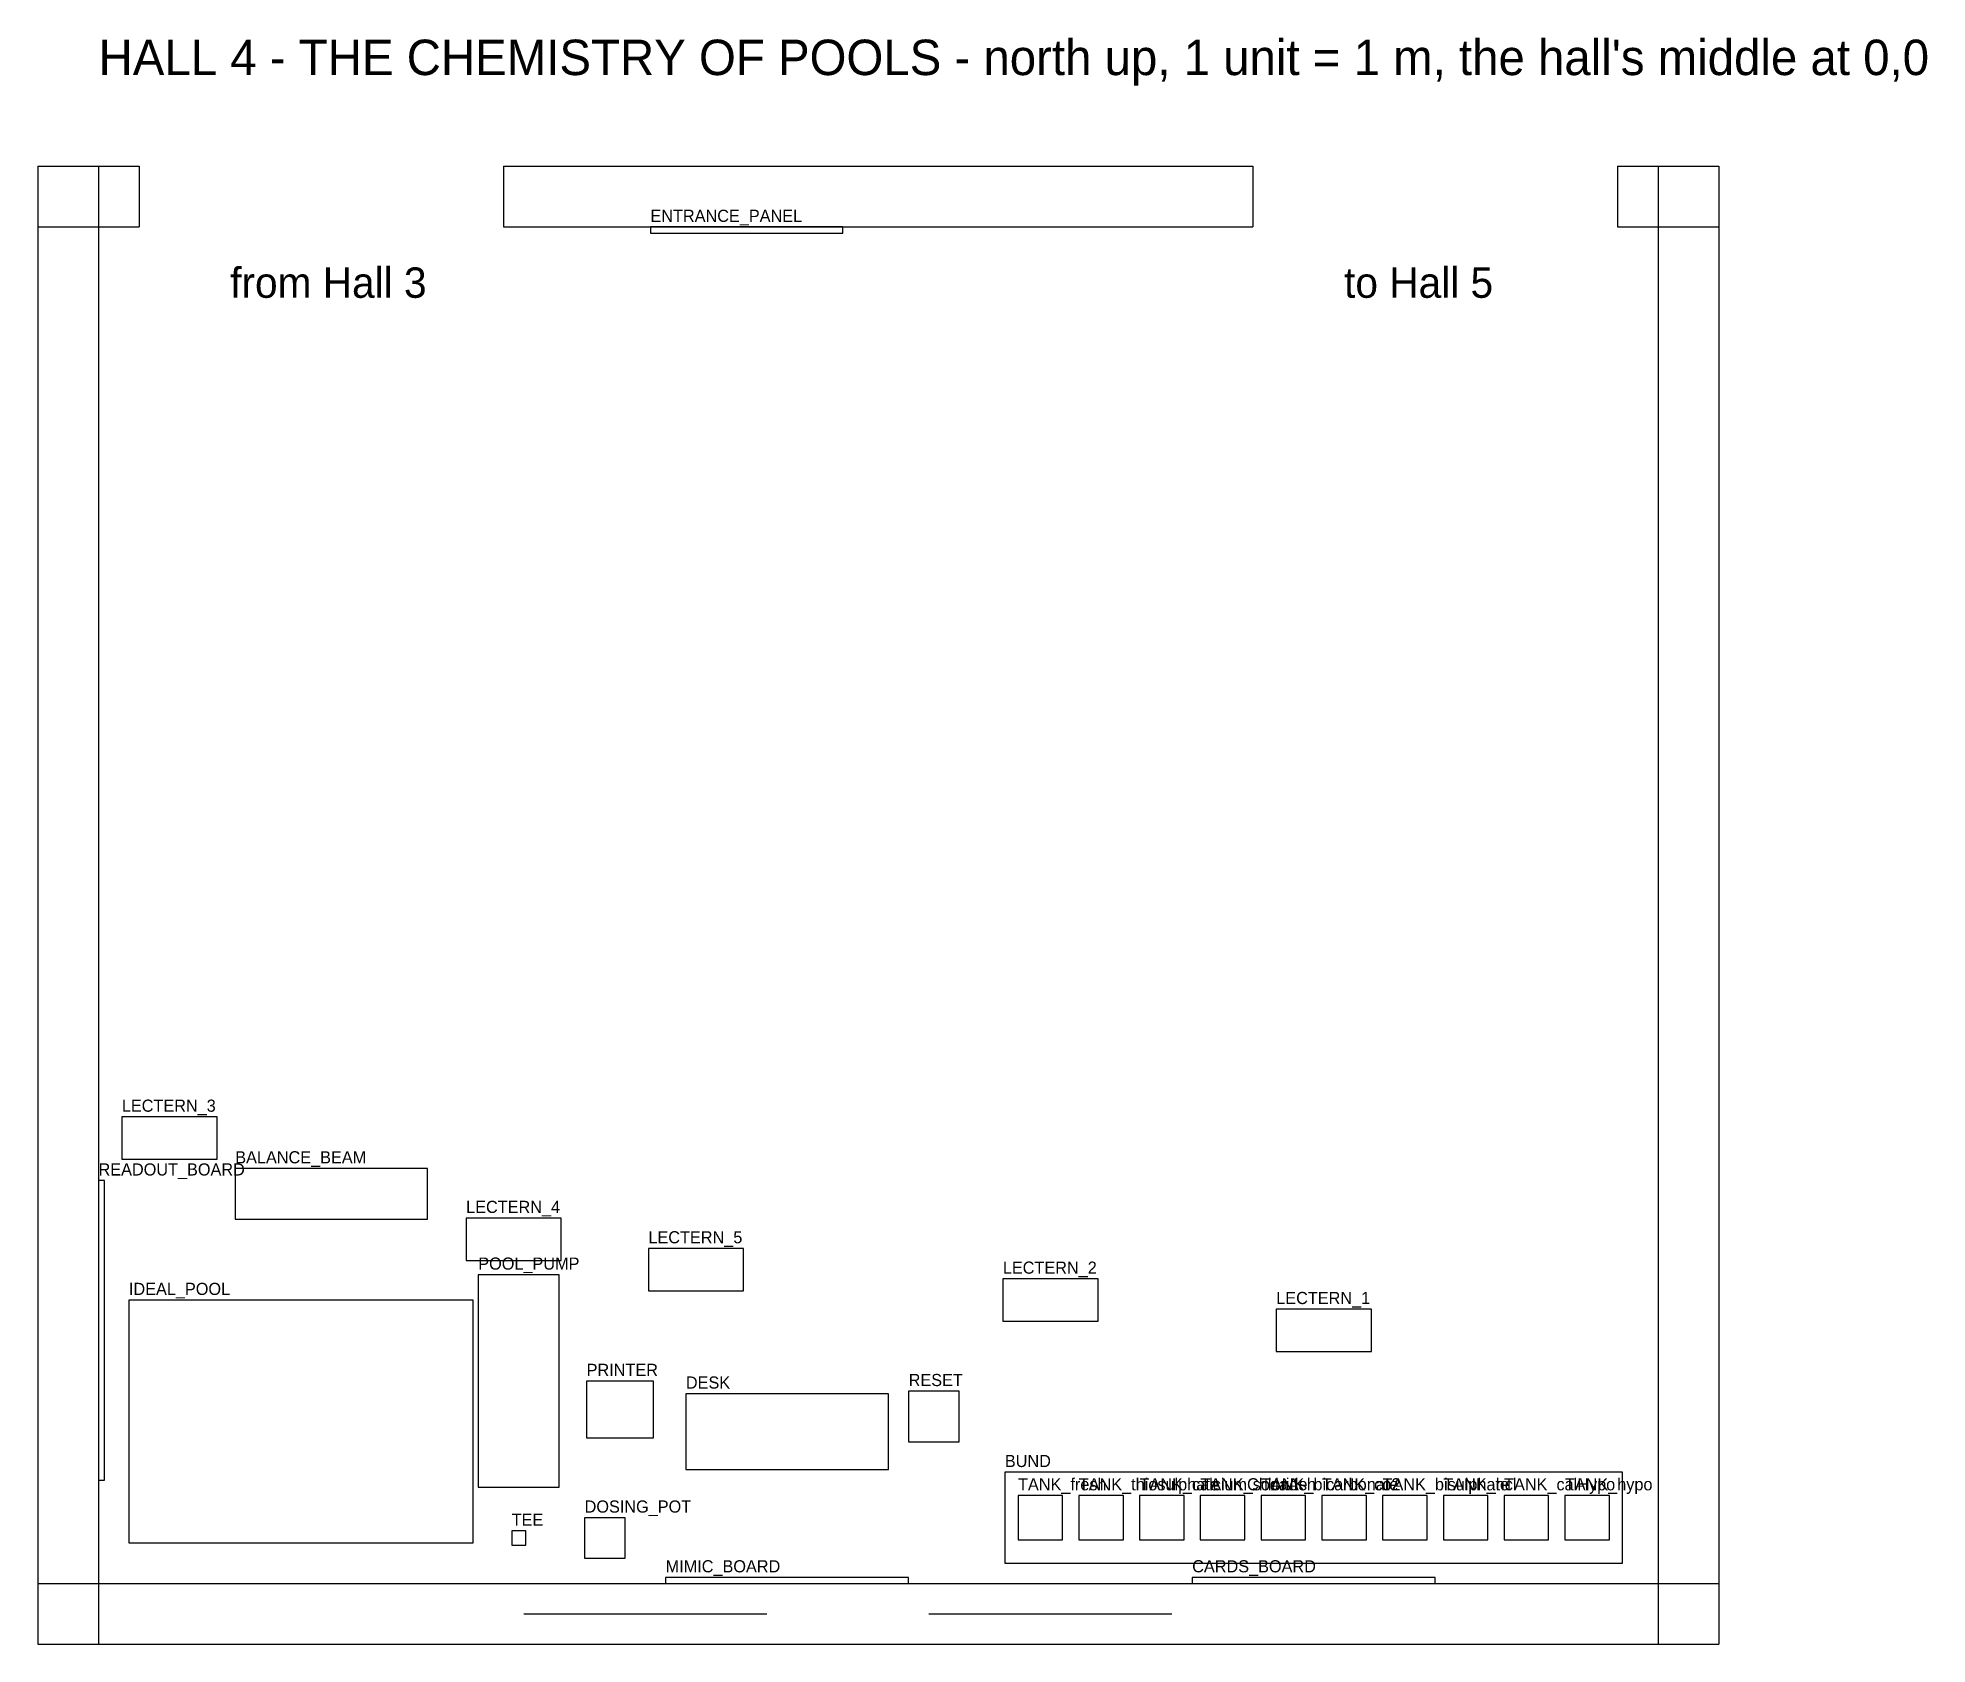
# Model space of a CAD drawing. Header units: metres. Extents: x -8.3 to 10.4, y -7.3 to 8.6.
import ezdxf

# ---------------------------------------------------------------- set-up
doc = ezdxf.new("R2010")
doc.units = ezdxf.units.M
for name, color, linetype in [('ARCHWAYS', 3, 'CONTINUOUS'), ('EXHIBIT', 1, 'CONTINUOUS'), ('ITEMS', 7, 'CONTINUOUS'), ('LABELS', 2, 'CONTINUOUS'), ('LECTERNS', 6, 'CONTINUOUS'), ('NOTES', 2, 'CONTINUOUS'), ('WALL_BOARDS', 4, 'CONTINUOUS'), ('WALLS', 7, 'CONTINUOUS'), ('WINDOWS', 5, 'CONTINUOUS')]:
    doc.layers.add(name, color=color, linetype=linetype)

# ---------------------------------------------------------------- blocks, each defined once
blk = doc.blocks.new('BUND')
at = {"layer": 'EXHIBIT'}
for p, q in [((3.05, 0.45), (-3.05, 0.45)), ((-3.05, 0.45), (-3.05, -0.45)), ((3.05, -0.45), (3.05, 0.45)), ((-3.05, -0.45), (3.05, -0.45))]:
    blk.add_line(p, q, dxfattribs=at)
at = {"layer": 'LABELS'}
blk.add_text('BUND', height=0.12, dxfattribs=at).set_placement((-3.05, 0.5))
blk = doc.blocks.new('TANK_hypo')
at = {"layer": 'EXHIBIT'}
for p, q in [((0.22, 0.22), (-0.22, 0.22)), ((-0.22, 0.22), (-0.22, -0.22)), ((0.22, -0.22), (0.22, 0.22)), ((-0.22, -0.22), (0.22, -0.22))]:
    blk.add_line(p, q, dxfattribs=at)
at = {"layer": 'LABELS'}
blk.add_text('TANK_hypo', height=0.12, dxfattribs=at).set_placement((-0.22, 0.27))
blk = doc.blocks.new('TANK_calHypo')
at = {"layer": 'EXHIBIT'}
for p, q in [((0.22, 0.22), (-0.22, 0.22)), ((-0.22, 0.22), (-0.22, -0.22)), ((0.22, -0.22), (0.22, 0.22)), ((-0.22, -0.22), (0.22, -0.22))]:
    blk.add_line(p, q, dxfattribs=at)
at = {"layer": 'LABELS'}
blk.add_text('TANK_calHypo', height=0.12, dxfattribs=at).set_placement((-0.22, 0.27))
blk = doc.blocks.new('TANK_hcl')
at = {"layer": 'EXHIBIT'}
for p, q in [((0.22, 0.22), (-0.22, 0.22)), ((-0.22, 0.22), (-0.22, -0.22)), ((0.22, -0.22), (0.22, 0.22)), ((-0.22, -0.22), (0.22, -0.22))]:
    blk.add_line(p, q, dxfattribs=at)
at = {"layer": 'LABELS'}
blk.add_text('TANK_hcl', height=0.12, dxfattribs=at).set_placement((-0.22, 0.27))
blk = doc.blocks.new('TANK_bisulphate')
at = {"layer": 'EXHIBIT'}
for p, q in [((0.22, 0.22), (-0.22, 0.22)), ((-0.22, 0.22), (-0.22, -0.22)), ((0.22, -0.22), (0.22, 0.22)), ((-0.22, -0.22), (0.22, -0.22))]:
    blk.add_line(p, q, dxfattribs=at)
at = {"layer": 'LABELS'}
blk.add_text('TANK_bisulphate', height=0.12, dxfattribs=at).set_placement((-0.22, 0.27))
blk = doc.blocks.new('TANK_co2')
at = {"layer": 'EXHIBIT'}
for p, q in [((0.22, 0.22), (-0.22, 0.22)), ((-0.22, 0.22), (-0.22, -0.22)), ((0.22, -0.22), (0.22, 0.22)), ((-0.22, -0.22), (0.22, -0.22))]:
    blk.add_line(p, q, dxfattribs=at)
at = {"layer": 'LABELS'}
blk.add_text('TANK_co2', height=0.12, dxfattribs=at).set_placement((-0.22, 0.27))
blk = doc.blocks.new('TANK_bicarbonate')
at = {"layer": 'EXHIBIT'}
for p, q in [((0.22, 0.22), (-0.22, 0.22)), ((-0.22, 0.22), (-0.22, -0.22)), ((0.22, -0.22), (0.22, 0.22)), ((-0.22, -0.22), (0.22, -0.22))]:
    blk.add_line(p, q, dxfattribs=at)
at = {"layer": 'LABELS'}
blk.add_text('TANK_bicarbonate', height=0.12, dxfattribs=at).set_placement((-0.22, 0.27))
blk = doc.blocks.new('TANK_sodaAsh')
at = {"layer": 'EXHIBIT'}
for p, q in [((0.22, 0.22), (-0.22, 0.22)), ((-0.22, 0.22), (-0.22, -0.22)), ((0.22, -0.22), (0.22, 0.22)), ((-0.22, -0.22), (0.22, -0.22))]:
    blk.add_line(p, q, dxfattribs=at)
at = {"layer": 'LABELS'}
blk.add_text('TANK_sodaAsh', height=0.12, dxfattribs=at).set_placement((-0.22, 0.27))
blk = doc.blocks.new('TANK_calciumChloride')
at = {"layer": 'EXHIBIT'}
for p, q in [((0.22, 0.22), (-0.22, 0.22)), ((-0.22, 0.22), (-0.22, -0.22)), ((0.22, -0.22), (0.22, 0.22)), ((-0.22, -0.22), (0.22, -0.22))]:
    blk.add_line(p, q, dxfattribs=at)
at = {"layer": 'LABELS'}
blk.add_text('TANK_calciumChloride', height=0.12, dxfattribs=at).set_placement((-0.22, 0.27))
blk = doc.blocks.new('TANK_thiosulphate')
at = {"layer": 'EXHIBIT'}
for p, q in [((0.22, 0.22), (-0.22, 0.22)), ((-0.22, 0.22), (-0.22, -0.22)), ((0.22, -0.22), (0.22, 0.22)), ((-0.22, -0.22), (0.22, -0.22))]:
    blk.add_line(p, q, dxfattribs=at)
at = {"layer": 'LABELS'}
blk.add_text('TANK_thiosulphate', height=0.12, dxfattribs=at).set_placement((-0.22, 0.27))
blk = doc.blocks.new('TANK_fresh')
at = {"layer": 'EXHIBIT'}
for p, q in [((0.22, 0.22), (-0.22, 0.22)), ((-0.22, 0.22), (-0.22, -0.22)), ((0.22, -0.22), (0.22, 0.22)), ((-0.22, -0.22), (0.22, -0.22))]:
    blk.add_line(p, q, dxfattribs=at)
at = {"layer": 'LABELS'}
blk.add_text('TANK_fresh', height=0.12, dxfattribs=at).set_placement((-0.22, 0.27))
blk = doc.blocks.new('DESK')
at = {"layer": 'EXHIBIT'}
for p, q in [((1, 0.375), (-1, 0.375)), ((-1, 0.375), (-1, -0.375)), ((1, -0.375), (1, 0.375)), ((-1, -0.375), (1, -0.375))]:
    blk.add_line(p, q, dxfattribs=at)
at = {"layer": 'LABELS'}
blk.add_text('DESK', height=0.12, dxfattribs=at).set_placement((-1, 0.425))
blk = doc.blocks.new('PRINTER')
at = {"layer": 'EXHIBIT'}
for p, q in [((0.33, 0.28), (-0.33, 0.28)), ((-0.33, 0.28), (-0.33, -0.28)), ((0.33, -0.28), (0.33, 0.28)), ((-0.33, -0.28), (0.33, -0.28))]:
    blk.add_line(p, q, dxfattribs=at)
at = {"layer": 'LABELS'}
blk.add_text('PRINTER', height=0.12, dxfattribs=at).set_placement((-0.33, 0.33))
blk = doc.blocks.new('DOSING_POT')
at = {"layer": 'EXHIBIT'}
for p, q in [((0.2, 0.2), (-0.2, 0.2)), ((-0.2, 0.2), (-0.2, -0.2)), ((0.2, -0.2), (0.2, 0.2)), ((-0.2, -0.2), (0.2, -0.2))]:
    blk.add_line(p, q, dxfattribs=at)
at = {"layer": 'LABELS'}
blk.add_text('DOSING_POT', height=0.12, dxfattribs=at).set_placement((-0.2, 0.25))
blk = doc.blocks.new('POOL_PUMP')
at = {"layer": 'EXHIBIT'}
for p, q in [((0.4, 1.05), (-0.4, 1.05)), ((-0.4, 1.05), (-0.4, -1.05)), ((0.4, -1.05), (0.4, 1.05)), ((-0.4, -1.05), (0.4, -1.05))]:
    blk.add_line(p, q, dxfattribs=at)
at = {"layer": 'LABELS'}
blk.add_text('POOL_PUMP', height=0.12, dxfattribs=at).set_placement((-0.4, 1.1))
blk = doc.blocks.new('TEE')
at = {"layer": 'EXHIBIT'}
for p, q in [((0.07, 0.07), (-0.07, 0.07)), ((-0.07, 0.07), (-0.07, -0.07)), ((0.07, -0.07), (0.07, 0.07)), ((-0.07, -0.07), (0.07, -0.07))]:
    blk.add_line(p, q, dxfattribs=at)
at = {"layer": 'LABELS'}
blk.add_text('TEE', height=0.12, dxfattribs=at).set_placement((-0.07, 0.12))
blk = doc.blocks.new('IDEAL_POOL')
at = {"layer": 'EXHIBIT'}
for p, q in [((1.7, 1.2), (-1.7, 1.2)), ((-1.7, 1.2), (-1.7, -1.2)), ((1.7, -1.2), (1.7, 1.2)), ((-1.7, -1.2), (1.7, -1.2))]:
    blk.add_line(p, q, dxfattribs=at)
at = {"layer": 'LABELS'}
blk.add_text('IDEAL_POOL', height=0.12, dxfattribs=at).set_placement((-1.7, 1.25))
blk = doc.blocks.new('BALANCE_BEAM')
at = {"layer": 'EXHIBIT'}
for p, q in [((0.95, 0.25), (-0.95, 0.25)), ((-0.95, 0.25), (-0.95, -0.25)), ((0.95, -0.25), (0.95, 0.25)), ((-0.95, -0.25), (0.95, -0.25))]:
    blk.add_line(p, q, dxfattribs=at)
at = {"layer": 'LABELS'}
blk.add_text('BALANCE_BEAM', height=0.12, dxfattribs=at).set_placement((-0.95, 0.3))
blk = doc.blocks.new('RESET')
at = {"layer": 'EXHIBIT'}
for p, q in [((0.25, 0.25), (-0.25, 0.25)), ((-0.25, 0.25), (-0.25, -0.25)), ((0.25, -0.25), (0.25, 0.25)), ((-0.25, -0.25), (0.25, -0.25))]:
    blk.add_line(p, q, dxfattribs=at)
at = {"layer": 'LABELS'}
blk.add_text('RESET', height=0.12, dxfattribs=at).set_placement((-0.25, 0.3))
blk = doc.blocks.new('LECTERN_1')
at = {"layer": 'LECTERNS'}
for p, q in [((0.47, 0.21), (-0.47, 0.21)), ((-0.47, 0.21), (-0.47, -0.21)), ((0.47, -0.21), (0.47, 0.21)), ((-0.47, -0.21), (0.47, -0.21))]:
    blk.add_line(p, q, dxfattribs=at)
at = {"layer": 'LABELS'}
blk.add_text('LECTERN_1', height=0.12, dxfattribs=at).set_placement((-0.47, 0.26))
blk = doc.blocks.new('LECTERN_2')
at = {"layer": 'LECTERNS'}
for p, q in [((0.47, 0.21), (-0.47, 0.21)), ((-0.47, 0.21), (-0.47, -0.21)), ((0.47, -0.21), (0.47, 0.21)), ((-0.47, -0.21), (0.47, -0.21))]:
    blk.add_line(p, q, dxfattribs=at)
at = {"layer": 'LABELS'}
blk.add_text('LECTERN_2', height=0.12, dxfattribs=at).set_placement((-0.47, 0.26))
blk = doc.blocks.new('LECTERN_3')
at = {"layer": 'LECTERNS'}
for p, q in [((0.47, 0.21), (-0.47, 0.21)), ((-0.47, 0.21), (-0.47, -0.21)), ((0.47, -0.21), (0.47, 0.21)), ((-0.47, -0.21), (0.47, -0.21))]:
    blk.add_line(p, q, dxfattribs=at)
at = {"layer": 'LABELS'}
blk.add_text('LECTERN_3', height=0.12, dxfattribs=at).set_placement((-0.47, 0.26))
blk = doc.blocks.new('LECTERN_4')
at = {"layer": 'LECTERNS'}
for p, q in [((0.47, 0.21), (-0.47, 0.21)), ((-0.47, 0.21), (-0.47, -0.21)), ((0.47, -0.21), (0.47, 0.21)), ((-0.47, -0.21), (0.47, -0.21))]:
    blk.add_line(p, q, dxfattribs=at)
at = {"layer": 'LABELS'}
blk.add_text('LECTERN_4', height=0.12, dxfattribs=at).set_placement((-0.47, 0.26))
blk = doc.blocks.new('LECTERN_5')
at = {"layer": 'LECTERNS'}
for p, q in [((0.47, 0.21), (-0.47, 0.21)), ((-0.47, 0.21), (-0.47, -0.21)), ((0.47, -0.21), (0.47, 0.21)), ((-0.47, -0.21), (0.47, -0.21))]:
    blk.add_line(p, q, dxfattribs=at)
at = {"layer": 'LABELS'}
blk.add_text('LECTERN_5', height=0.12, dxfattribs=at).set_placement((-0.47, 0.26))
blk = doc.blocks.new('MIMIC_BOARD')
at = {"layer": 'WALL_BOARDS'}
for p, q in [((1.2, 0.03), (-1.2, 0.03)), ((-1.2, 0.03), (-1.2, -0.03)), ((1.2, -0.03), (1.2, 0.03)), ((-1.2, -0.03), (1.2, -0.03))]:
    blk.add_line(p, q, dxfattribs=at)
at = {"layer": 'LABELS'}
blk.add_text('MIMIC_BOARD', height=0.12, dxfattribs=at).set_placement((-1.2, 0.08))
blk = doc.blocks.new('CARDS_BOARD')
at = {"layer": 'WALL_BOARDS'}
for p, q in [((1.2, 0.03), (-1.2, 0.03)), ((-1.2, 0.03), (-1.2, -0.03)), ((1.2, -0.03), (1.2, 0.03)), ((-1.2, -0.03), (1.2, -0.03))]:
    blk.add_line(p, q, dxfattribs=at)
at = {"layer": 'LABELS'}
blk.add_text('CARDS_BOARD', height=0.12, dxfattribs=at).set_placement((-1.2, 0.08))
blk = doc.blocks.new('READOUT_BOARD')
at = {"layer": 'WALL_BOARDS'}
for p, q in [((0.03, 1.48), (-0.03, 1.48)), ((-0.03, 1.48), (-0.03, -1.48)), ((0.03, -1.48), (0.03, 1.48)), ((-0.03, -1.48), (0.03, -1.48))]:
    blk.add_line(p, q, dxfattribs=at)
at = {"layer": 'LABELS'}
blk.add_text('READOUT_BOARD', height=0.12, dxfattribs=at).set_placement((-0.03, 1.53))
blk = doc.blocks.new('ENTRANCE_PANEL')
at = {"layer": 'WALL_BOARDS'}
for p, q in [((0.95, 0.03), (-0.95, 0.03)), ((-0.95, 0.03), (-0.95, -0.03)), ((0.95, -0.03), (0.95, 0.03)), ((-0.95, -0.03), (0.95, -0.03))]:
    blk.add_line(p, q, dxfattribs=at)
at = {"layer": 'LABELS'}
blk.add_text('ENTRANCE_PANEL', height=0.12, dxfattribs=at).set_placement((-0.95, 0.08))

msp = doc.modelspace()

# ---------------------------------------------------------------- linework, layer by layer
at = {"layer": 'ARCHWAYS'}
for p, q in [((-7.3, 7.3), (-7.3, 6.7)), ((-3.7, 7.3), (-3.7, 6.7)), ((3.7, 7.3), (3.7, 6.7)), ((7.3, 7.3), (7.3, 6.7))]:
    msp.add_line(p, q, dxfattribs=at)
at = {"layer": 'WALLS'}
for p, q in [((-8.3, 7.3), (-7.3, 7.3)), ((-8.3, 7.3), (-8.3, -7.3)), ((-7.7, 7.3), (-7.7, -7.3)), ((-3.7, 7.3), (3.7, 7.3)), ((7.3, 7.3), (8.3, 7.3)), ((7.7, 7.3), (7.7, -7.3)), ((8.3, 7.3), (8.3, -7.3)), ((-8.3, 6.7), (-7.3, 6.7)), ((-3.7, 6.7), (3.7, 6.7)), ((7.3, 6.7), (8.3, 6.7)), ((-8.3, -6.7), (8.3, -6.7)), ((-8.3, -7.3), (8.3, -7.3))]:
    msp.add_line(p, q, dxfattribs=at)
at = {"layer": 'WINDOWS'}
for p, q in [((-3.5, -7), (-1.1, -7)), ((0.5, -7), (2.9, -7))]:
    msp.add_line(p, q, dxfattribs=at)

# ---------------------------------------------------------------- block references
at = {"layer": 'ITEMS'}
for name, p in [('ENTRANCE_PANEL', (-1.3, 6.67)), ('LECTERN_3', (-7, -2.3)), ('READOUT_BOARD', (-7.67, -4.2)), ('BALANCE_BEAM', (-5.4, -2.85)), ('LECTERN_4', (-3.6, -3.3)), ('LECTERN_5', (-1.8, -3.6)), ('POOL_PUMP', (-3.55, -4.7)), ('LECTERN_2', (1.7, -3.9)), ('IDEAL_POOL', (-5.7, -5.1)), ('LECTERN_1', (4.4, -4.2)), ('PRINTER', (-2.55, -4.98)), ('DESK', (-0.9, -5.2)), ('RESET', (0.55, -5.05)), ('BUND', (4.3, -6.05)), ('TANK_fresh', (1.6, -6.05)), ('TANK_thiosulphate', (2.2, -6.05)), ('TANK_calciumChloride', (2.8, -6.05)), ('TANK_sodaAsh', (3.4, -6.05)), ('TANK_bicarbonate', (4, -6.05)), ('TANK_co2', (4.6, -6.05)), ('TANK_bisulphate', (5.2, -6.05)), ('TANK_hcl', (5.8, -6.05)), ('TANK_calHypo', (6.4, -6.05)), ('TANK_hypo', (7, -6.05)), ('DOSING_POT', (-2.7, -6.25)), ('TEE', (-3.55, -6.25)), ('MIMIC_BOARD', (-0.9, -6.67)), ('CARDS_BOARD', (4.3, -6.67))]:
    msp.add_blockref(name, p, dxfattribs=at)

# ---------------------------------------------------------------- texts
at = {"layer": 'NOTES'}
for s, height, p in [("HALL 4 - THE CHEMISTRY OF POOLS - north up, 1 unit = 1 m, the hall's middle at 0,0", 0.35, (-7.7, 8.2)), ('from Hall 3', 0.3, (-6.4, 6)), ('to Hall 5', 0.3, (4.6, 6))]:
    msp.add_text(s, height=height, dxfattribs=at).set_placement(p)

doc.saveas('drawing.dxf')
